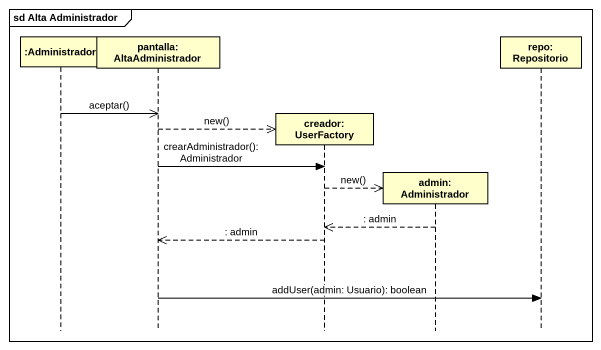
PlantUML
@startuml
mainframe sd Alta Administrador
hide footbox
participant ":Administrador" as Administrador
participant "pantalla: AltaAdministrador" as pantalla_AltaAdministrador
participant "creador: UserFactory" as creador_UserFactory
participant "admin: Administrador" as admin_Administrador
participant "repo: Repositorio" as repo_Repositorio

Administrador ->> pantalla_AltaAdministrador : aceptar()
pantalla_AltaAdministrador -->> creador_UserFactory ** : new()
pantalla_AltaAdministrador -> creador_UserFactory : crearAdministrador(): Administrador
creador_UserFactory -->> admin_Administrador ** : new()
admin_Administrador -->> creador_UserFactory : : admin
creador_UserFactory -->> pantalla_AltaAdministrador : : admin
pantalla_AltaAdministrador -> repo_Repositorio : addUser(admin: Usuario): boolean
@enduml
